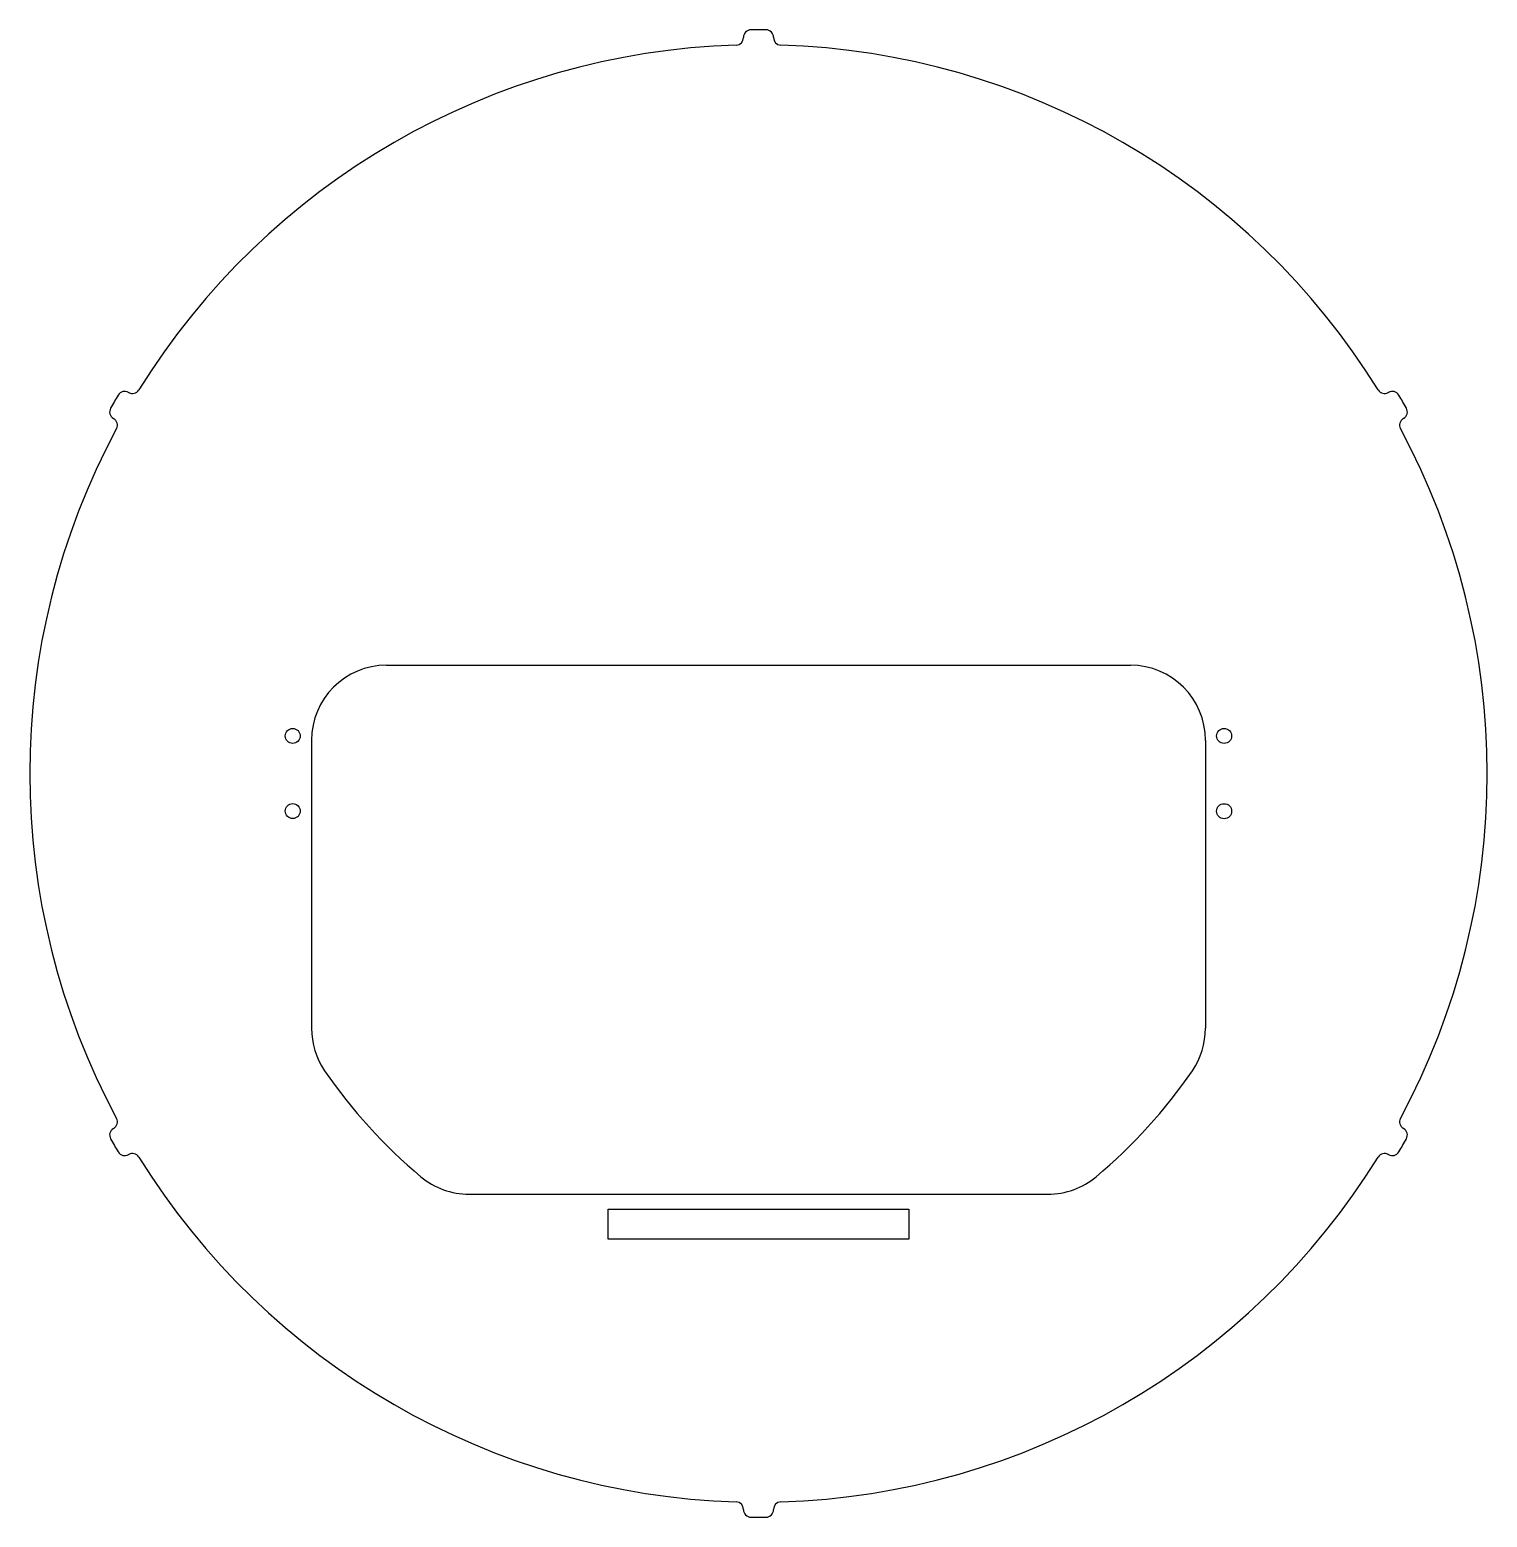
# Model space of a CAD drawing. Header units: millimetres. Extents: x -48.5 to 48.5, y -49.5 to 49.5.
import ezdxf

# ---------------------------------------------------------------- set-up
doc = ezdxf.new("R2010")
doc.units = ezdxf.units.MM

msp = doc.modelspace()

# ---------------------------------------------------------------- linework, layer by layer
at = {"color": 7, "linetype": 'Continuous', "lineweight": 25}
for p, q in [((-1, 48.997), (-1, 48.977)), ((1, 48.997), (1, 48.977)), ((-41.933, 25.365), (-41.915, 25.355)), ((41.933, 25.365), (41.915, 25.355)), ((-42.933, 23.633), (-42.915, 23.622)), ((42.933, 23.633), (42.915, 23.622)), ((-24.75, 7.207), (24.75, 7.207)), ((-29.75, 2.207), (-29.75, -16.954)), ((29.75, 2.207), (29.75, -16.954)), ((-42.933, -23.633), (-42.915, -23.622)), ((42.933, -23.633), (42.915, -23.622)), ((-41.933, -25.365), (-41.915, -25.355)), ((41.933, -25.365), (41.915, -25.355)), ((-19.261, -28), (19.261, -28)), ((-10, -31), (-10, -29)), ((-10, -29), (10, -29)), ((10, -29), (10, -31)), ((10, -31), (-10, -31)), ((-1, -48.997), (-1, -48.977)), ((1, -48.997), (1, -48.977))]:
    msp.add_line(p, q, dxfattribs=at)
for centre in [(-31, 2.498), (30.99, 2.498), (-31, -2.5), (30.99, -2.508)]:
    msp.add_circle(centre, 0.5, dxfattribs=at)
for centre, radius, start, end in [((0, 0), 49.5, 89.41534, 90.58466), ((-1.5, 48.977), 0.5, 271.75423, 0), ((-0.5, 48.997), 0.5, 90.58466, 180), ((0.5, 48.997), 0.5, 0, 89.41534), ((1.5, 48.977), 0.5, 180, 268.24577), ((0, 0), 48.5, 91.75423, 148.24577), ((0, 0), 48.5, 31.75423, 88.24577), ((0, 0), 49.5, 149.41534, 150.58466), ((-42.183, 24.932), 0.5, 60, 149.41534), ((-41.665, 25.788), 0.5, 240, 328.24577), ((41.665, 25.788), 0.5, 211.75423, 300), ((42.183, 24.932), 0.5, 30.58466, 120), ((0, 0), 49.5, 29.41534, 30.58466), ((-42.683, 24.066), 0.5, 150.58466, 240), ((42.683, 24.066), 0.5, 300, 29.41534), ((0, 0), 48.5, 151.75423, 208.24577), ((-43.165, 23.189), 0.5, 331.75423, 60), ((43.165, 23.189), 0.5, 120, 208.24577), ((0, 0), 48.5, 331.75423, 28.24577), ((-24.75, 2.207), 5, 90, 180), ((24.75, 2.207), 5, 0, 90), ((-24.75, -16.954), 5, 180, 214.41151), ((24.75, -16.954), 5, 325.58849, 0), ((0, 0), 35, 214.41151, 230.05549), ((0, 0), 35, 309.94451, 325.58849), ((-42.683, -24.066), 0.5, 120, 209.41534), ((-43.165, -23.189), 0.5, 300, 28.24577), ((43.165, -23.189), 0.5, 151.75423, 240), ((42.683, -24.066), 0.5, 330.58466, 60), ((0, 0), 49.5, 209.41534, 210.58466), ((0, 0), 49.5, 329.41534, 330.58466), ((-42.183, -24.932), 0.5, 210.58466, 300), ((-41.665, -25.788), 0.5, 31.75423, 120), ((0, 0), 48.5, 211.75423, 268.24577), ((0, 0), 48.5, 271.75423, 328.24577), ((41.665, -25.788), 0.5, 60, 148.24577), ((42.183, -24.932), 0.5, 240, 329.41534), ((-19.261, -23), 5, 230.05549, 270), ((19.261, -23), 5, 270, 309.94451), ((-1.5, -48.977), 0.5, 0, 88.24577), ((1.5, -48.977), 0.5, 91.75423, 180), ((-0.5, -48.997), 0.5, 180, 269.41534), ((0, 0), 49.5, 269.41534, 270.58466), ((0.5, -48.997), 0.5, 270.58466, 0)]:
    msp.add_arc(centre, radius, start, end, dxfattribs=at)

doc.saveas('drawing.dxf')
